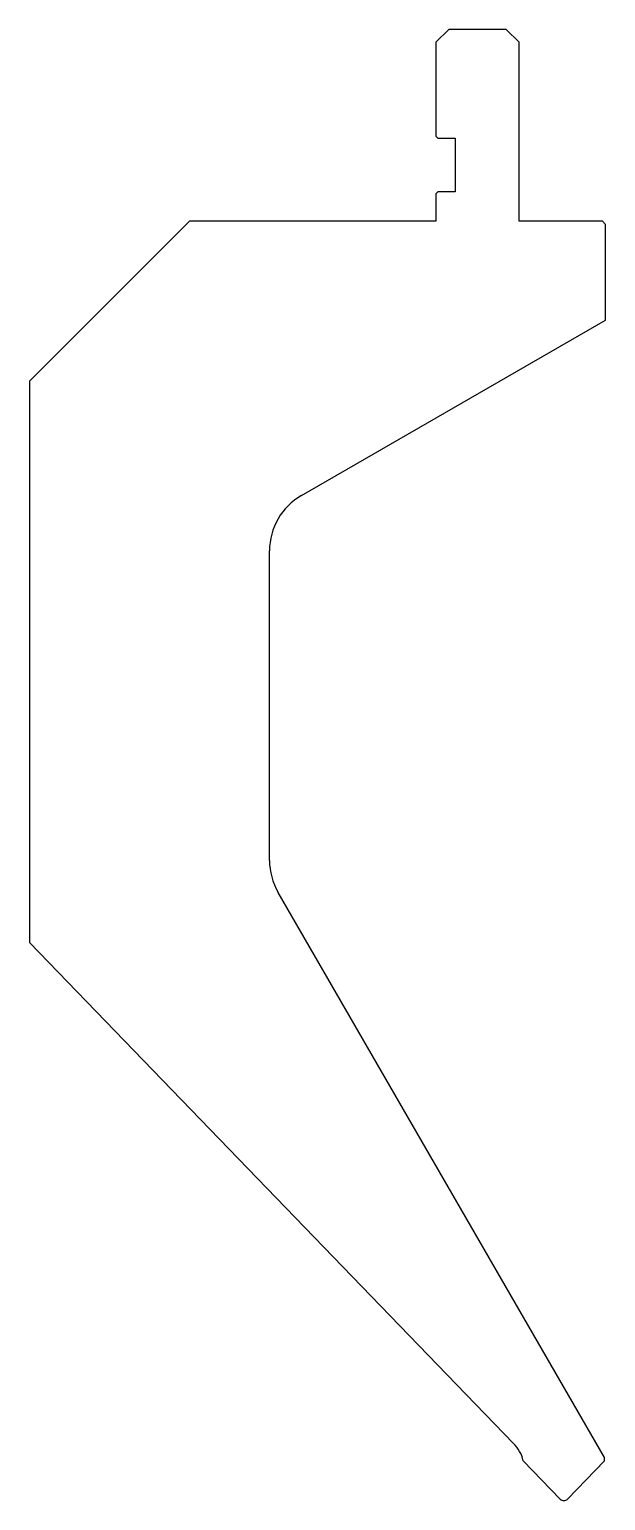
# Model space of a CAD drawing. Header units: metres. Extents: x -71 to 19, y -119 to 111.
import ezdxf

# ---------------------------------------------------------------- set-up
doc = ezdxf.new("R2010")
doc.units = ezdxf.units.M

msp = doc.modelspace()

# ---------------------------------------------------------------- linework, layer by layer
for p, q in [((-5.266319, 111.038497), (-7.266319, 109.038497)), ((3.733683, 111.038497), (-5.266319, 111.038497)), ((5.733683, 109.038497), (3.733683, 111.038497)), ((-7.266319, 109.038497), (-7.266319, 94.338485)), ((5.733683, 81.038497), (5.733683, 109.038497)), ((-7.266319, 94.338485), (-6.966319, 94.038485)), ((-6.966319, 94.038485), (-4.26632, 94.038485)), ((-4.26632, 94.038485), (-4.26632, 85.638485)), ((-6.966319, 85.638485), (-7.266319, 85.338485)), ((-7.266319, 85.338485), (-7.266319, 81.038497)), ((-4.26632, 85.638485), (-6.966319, 85.638485)), ((-45.766337, 81.038497), (-70.766337, 56.038497)), ((-7.266319, 81.038497), (-45.766337, 81.038497)), ((18.738026, 81.038497), (5.733683, 81.038497)), ((19.238026, 80.538497), (18.738026, 81.038497)), ((19.238026, 65.607889), (19.238026, 80.538497)), ((-28.261974, 38.183751), (19.238026, 65.607889)), ((-70.766337, 56.038497), (-70.766337, -31.694717)), ((-33.261974, -18.883016), (-33.261974, 29.523497)), ((19.093582, -112.244991), (-31.922228, -23.883016)), ((-70.766337, -31.694717), (4.869923, -110.018357)), ((19.093582, -112.727275), (19.093582, -112.244991)), ((6.373784, -112.727276), (12.158212, -118.717227)), ((13.309155, -118.717226), (19.093582, -112.727275))]:
    msp.add_line(p, q)
for centre, radius, start, end in [((-23.261974, 29.523497), 10, 120, 180), ((-23.261974, -18.883016), 10, 180, 210), ((0.553885, -114.186307), 6, 14.073814, 44), ((12.733683, -118.1615), 0.8, 224, 316.000013)]:
    msp.add_arc(centre, radius, start, end)

doc.saveas('drawing.dxf')
